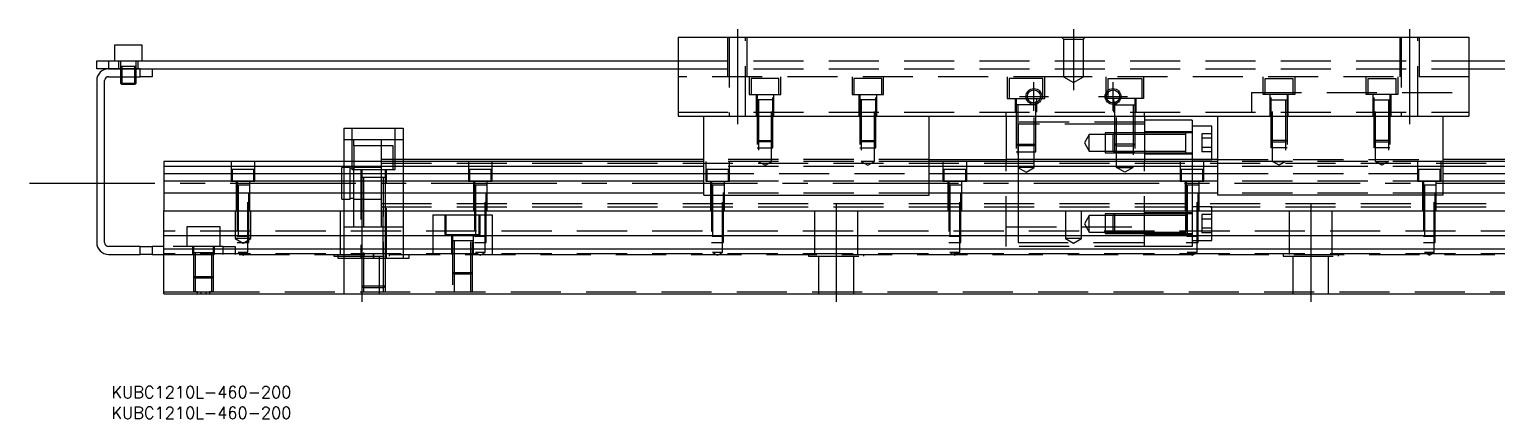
# Model space of a CAD drawing. Extents: x -28 to 673, y -273 to 112.
# Drawn here: x -17 to 354, y -272.8 to -174.2 of the extents above; entities that cross this region are included whole.
import ezdxf

# ---------------------------------------------------------------- set-up
doc = ezdxf.new("R2010")
doc.units = 0
doc.linetypes.add('CENTER', pattern=[50.8, 31.75, -6.35, 6.35, -6.35])
doc.linetypes.add('DASHED', pattern=[19.05, 12.7, -6.35])
doc.layers.get('0').update_dxf_attribs({"linetype": 'CONTINUOUS'})
doc.layers.add('CENTER', color=1, linetype='CENTER')
doc.styles.get("Standard").update_dxf_attribs({"font": 'txt.shx', "height": 3, "bigfont": 'bigfont.shx'})

# ---------------------------------------------------------------- blocks, each defined once
blk = doc.blocks.new('*U2')
at = {"color": 7, "linetype": 'CONTINUOUS'}
blk.add_text('KUBC1210L-460-200', height=3, dxfattribs=at).set_placement((3.71, -267.6))
blk = doc.blocks.new('*U3')
at = {"color": 7, "linetype": 'CONTINUOUS'}
blk.add_text('KUBC1210L-460-200', height=3, dxfattribs=at).set_placement((3.71, -272.84))

msp = doc.modelspace()

# ---------------------------------------------------------------- linework, layer by layer
at = {"color": 7, "linetype": 'CONTINUOUS'}
for p, q in [((147, -176.21), (147, -196.21)), ((147, -176.21), (347, -176.21)), ((347, -176.21), (347, -196.21)), ((11.5, -178.21), (4.5, -178.21)), ((4.5, -178.21), (4.5, -182.21)), ((11.5, -182.21), (11.5, -178.21)), ((0, -184.21), (0, -182.21)), ((0, -182.21), (3, -182.21)), ((3, -184.21), (0, -184.21)), ((3, -182.21), (3, -184.21)), ((3, -182.21), (147, -182.21)), ((3, -184.21), (11, -184.21)), ((11, -184.21), (3, -184.21)), ((11, -184.21), (147, -184.21)), ((11, -186.21), (11, -184.21)), ((14, -184.21), (14, -186.21)), ((347, -182.21), (491, -182.21)), ((347, -184.21), (483, -184.21)), ((0, -187.21), (0, -228.21)), ((2, -228.21), (2, -187.21)), ((3, -186.21), (11, -186.21)), ((6, -186.21), (6, -187.86)), ((6, -187.86), (10, -187.86)), ((6, -187.86), (6.35, -188.21)), ((6.35, -186.21), (6.35, -188.21)), ((9.65, -188.21), (6.35, -188.21)), ((9.65, -188.21), (9.65, -186.21)), ((9.65, -188.21), (10, -187.86)), ((10, -187.86), (10, -186.21)), ((14, -186.21), (11, -186.21)), ((147, -196.21), (347, -196.21)), ((153.5, -216.21), (153.5, -196.21)), ((210.5, -216.21), (210.5, -196.21)), ((230, -196.21), (230, -207.71)), ((265, -196.21), (265, -207.71)), ((283.5, -216.21), (283.5, -196.21)), ((340.5, -216.21), (340.5, -196.21)), ((62.5, -199.21), (62.5, -207.71)), ((62.5, -199.21), (77.5, -199.21)), ((77.5, -199.21), (77.5, -207.71)), ((277, -197.21), (265, -197.21)), ((277, -197.21), (277, -207.71)), ((282, -198.71), (277, -198.71)), ((282, -207.21), (282, -198.71)), ((279.5, -200.650598), (279.5, -201.8053)), ((282, -200.650598), (279.5, -200.650598)), ((282, -201.8053), (279.5, -201.8053)), ((279.5, -201.8053), (279.5, -204.1147)), ((153.5, -207.71), (17, -207.71)), ((17, -207.71), (17, -208.962272)), ((153.5, -207.21), (77.5, -207.21)), ((210.5, -207.21), (230, -207.21)), ((283.5, -207.71), (210.5, -207.71)), ((283.5, -207.21), (277, -207.21)), ((277, -207.21), (282, -207.21)), ((282, -204.1147), (279.5, -204.1147)), ((279.5, -204.1147), (279.5, -205.269402)), ((282, -205.269402), (279.5, -205.269402)), ((422, -207.21), (340.5, -207.21)), ((477, -207.71), (340.5, -207.71)), ((153.5, -208.962272), (17, -208.962272)), ((17, -208.962272), (17, -210.73668)), ((17, -210.73668), (153.5, -210.73668)), ((17, -210.73668), (17, -212.633076)), ((283.5, -208.962272), (210.5, -208.962272)), ((210.5, -210.73668), (283.5, -210.73668)), ((477, -208.962272), (340.5, -208.962272)), ((340.5, -210.73668), (477, -210.73668)), ((17, -212.633076), (17, -215.687372)), ((153.5, -212.633076), (17, -212.633076)), ((283.5, -212.633076), (210.5, -212.633076)), ((477, -212.633076), (340.5, -212.633076)), ((17, -215.687372), (17, -220.21)), ((153.5, -215.687372), (17, -215.687372)), ((153.5, -216.21), (210.5, -216.21)), ((283.5, -215.687372), (210.5, -215.687372)), ((340.5, -216.21), (283.5, -216.21)), ((477, -215.687372), (340.5, -215.687372)), ((17, -226.51), (17, -220.21)), ((17, -220.21), (477, -220.21)), ((11, -229.21), (3, -229.21)), ((11, -231.21), (11, -229.21)), ((11, -229.21), (14, -229.21)), ((14, -229.21), (14, -231.21)), ((17, -229.21), (14, -229.21)), ((477, -226.51), (17, -226.51)), ((17, -229.91), (17, -226.51)), ((17, -241.21), (17, -229.91)), ((477, -229.91), (17, -229.91)), ((3, -231.21), (11, -231.21)), ((14, -231.21), (11, -231.21)), ((14, -231.21), (17, -231.21)), ((17, -241.21), (477, -241.21))]:
    msp.add_line(p, q, dxfattribs=at)
at = {"color": 3, "linetype": 'DASHED'}
for p, q in [((159.500006, -176.21), (159.500006, -186.21)), ((159.9, -176.21), (159.9, -196.21)), ((164.1, -196.21), (164.1, -176.21)), ((164.499994, -186.21), (164.499994, -176.21)), ((244.5, -176.71), (244, -176.21)), ((244.5, -176.71), (244.5, -186.21)), ((244.5, -176.71), (249.5, -176.71)), ((249.5, -176.71), (250, -176.21)), ((249.5, -186.21), (249.5, -176.71)), ((329.500006, -176.21), (329.500006, -186.21)), ((329.9, -176.21), (329.9, -196.21)), ((334.1, -196.21), (334.1, -176.21)), ((334.499994, -186.21), (334.499994, -176.21)), ((5.5, -182.21), (5.5, -184.21)), ((10.000006, -183.61), (5.999994, -183.61)), ((6, -182.21), (6, -186.21)), ((6.35, -183.61), (6.35, -186.21)), ((9.65, -186.21), (9.65, -183.61)), ((10, -186.21), (10, -182.21)), ((10.5, -184.21), (10.5, -182.21)), ((147, -182.21), (347, -182.21)), ((147, -184.21), (347, -184.21)), ((244.5, -186.21), (147, -186.21)), ((165, -186.21), (165, -190.71)), ((172.5, -186.71), (165.5, -186.71)), ((165.5, -186.71), (165.5, -190.71)), ((172.5, -190.71), (172.5, -186.71)), ((173, -190.71), (173, -186.21)), ((191, -186.21), (191, -190.71)), ((198.5, -186.71), (191.5, -186.71)), ((191.5, -186.71), (191.5, -190.71)), ((198.5, -190.71), (198.5, -186.71)), ((199, -190.71), (199, -186.21)), ((230.25, -186.21), (230.25, -191.71)), ((239.25, -186.71), (230.75, -186.71)), ((230.75, -186.71), (230.75, -191.71)), ((239.25, -191.71), (239.25, -186.71)), ((239.75, -191.71), (239.75, -186.21)), ((249.5, -186.21), (244.5, -186.21)), ((244.5, -186.21), (247, -187.653376)), ((247, -187.653376), (249.5, -186.21)), ((347, -186.21), (249.5, -186.21)), ((255.25, -191.71), (255.25, -186.21)), ((255.75, -186.71), (264.25, -186.71)), ((255.75, -191.71), (255.75, -186.71)), ((264.25, -186.71), (264.25, -191.71)), ((264.75, -186.21), (264.75, -191.71)), ((295, -190.71), (295, -186.21)), ((295.5, -186.71), (302.5, -186.71)), ((295.5, -190.71), (295.5, -186.71)), ((302.5, -186.71), (302.5, -190.71)), ((303, -186.21), (303, -190.71)), ((321, -190.71), (321, -186.21)), ((321.5, -186.71), (328.5, -186.71)), ((321.5, -190.71), (321.5, -186.71)), ((328.5, -186.71), (328.5, -190.71)), ((329, -186.21), (329, -190.71)), ((165, -190.71), (173, -190.71)), ((166.75, -190.71), (166.75, -196.21)), ((171.000006, -192.11), (166.999994, -192.11)), ((167, -190.71), (167, -204.21)), ((167.35, -192.11), (167.35, -207.71)), ((170.65, -207.71), (170.65, -192.11)), ((171, -204.21), (171, -190.71)), ((171.25, -196.21), (171.25, -190.71)), ((191, -190.71), (199, -190.71)), ((192.75, -190.71), (192.75, -196.21)), ((197.000006, -192.11), (192.999994, -192.11)), ((193, -190.71), (193, -204.21)), ((193.35, -192.11), (193.35, -207.71)), ((196.65, -207.71), (196.65, -192.11)), ((197, -204.21), (197, -190.71)), ((197.25, -196.21), (197.25, -190.71)), ((230.25, -191.71), (239.75, -191.71)), ((232.25, -191.71), (232.25, -195.21)), ((232.500006, -191.71), (232.500006, -205.21)), ((237.499994, -205.21), (237.499994, -191.71)), ((237.75, -195.21), (237.75, -191.71)), ((264.75, -191.71), (255.25, -191.71)), ((257.25, -195.21), (257.25, -191.71)), ((257.500006, -205.21), (257.500006, -191.71)), ((262.499994, -191.71), (262.499994, -205.21)), ((262.75, -191.71), (262.75, -195.21)), ((292, -190.21), (347, -190.21)), ((292, -190.21), (292, -195.21)), ((303, -190.71), (295, -190.71)), ((296.75, -196.21), (296.75, -190.71)), ((296.999994, -192.11), (301.000006, -192.11)), ((297, -204.21), (297, -190.71)), ((297.35, -207.71), (297.35, -192.11)), ((300.65, -192.11), (300.65, -207.71)), ((301, -190.71), (301, -204.21)), ((301.25, -190.71), (301.25, -196.21)), ((329, -190.71), (321, -190.71)), ((322.75, -196.21), (322.75, -190.71)), ((322.999994, -192.11), (327.000006, -192.11)), ((323, -204.21), (323, -190.71)), ((323.35, -207.71), (323.35, -192.11)), ((326.65, -192.11), (326.65, -207.71)), ((327, -190.71), (327, -204.21)), ((327.25, -190.71), (327.25, -196.21)), ((147, -195.21), (347, -195.21)), ((230, -196.21), (230, -195.21)), ((237.500006, -193.31), (232.499994, -193.31)), ((232.9, -193.31), (232.9, -209.21)), ((237.1, -209.21), (237.1, -193.31)), ((257.499994, -193.31), (262.500006, -193.31)), ((257.9, -209.21), (257.9, -193.31)), ((262.1, -193.31), (262.1, -209.21)), ((265, -196.21), (265, -195.21)), ((64.5, -199.21), (64.5, -209.71)), ((75.5, -209.71), (75.5, -199.21)), ((265, -197.71), (230, -197.71)), ((233, -198.21), (233, -201.71)), ((237.1, -198.21), (233, -198.21)), ((237.5, -198.21), (237.1, -198.21)), ((257.5, -198.21), (237.5, -198.21)), ((257.9, -198.21), (257.5, -198.21)), ((262.1, -198.21), (257.9, -198.21)), ((262.5, -198.21), (262.1, -198.21)), ((265, -198.21), (262.5, -198.21)), ((277, -200.21), (265, -200.21)), ((65, -202.21), (62.5, -202.21)), ((65, -203.71), (65, -202.21)), ((72, -202.21), (65, -202.21)), ((75, -203.71), (65, -203.71)), ((65, -203.71), (65, -209.71)), ((72, -203.71), (72, -202.21)), ((77.5, -202.21), (72, -202.21)), ((72, -207.21), (72, -203.71)), ((75, -209.71), (75, -203.71)), ((167, -202.36), (171, -202.36)), ((167, -202.36), (167.35, -202.71)), ((170.65, -202.71), (167.35, -202.71)), ((170.65, -202.71), (171, -202.36)), ((193, -202.36), (197, -202.36)), ((193, -202.36), (193.35, -202.71)), ((196.65, -202.71), (193.35, -202.71)), ((196.65, -202.71), (197, -202.36)), ((232.5, -203.31), (235.5, -203.31)), ((232.5, -203.31), (232.9, -203.71)), ((235.5, -203.71), (232.9, -203.71)), ((233, -201.71), (233, -205.21)), ((235.5, -203.31), (237.5, -203.31)), ((237.1, -203.71), (235.5, -203.71)), ((237.1, -203.71), (237.5, -203.31)), ((251, -200.86), (249.787564, -202.96)), ((249.787564, -202.96), (251, -205.06)), ((251, -205.06), (251, -200.86)), ((255, -200.86), (251, -200.86)), ((255, -200.460006), (255, -205.459994)), ((257.39998, -200.460006), (255, -200.460006)), ((256.99998, -200.86), (255, -200.86)), ((257.4, -200.46), (257, -200.86)), ((257, -205.06), (257, -200.86)), ((257.5, -200.86), (257, -200.86)), ((257.5, -200.460006), (257.399994, -200.460006)), ((257.4, -200.46), (257.4, -205.46)), ((257.5, -200.46), (257.4, -200.46)), ((257.9, -200.46), (257.5, -200.46)), ((257.9, -200.460006), (257.5, -200.460006)), ((257.9, -200.86), (257.5, -200.86)), ((259.5, -203.31), (257.5, -203.31)), ((257.9, -203.71), (257.5, -203.31)), ((262.1, -200.46), (257.9, -200.46)), ((262.1, -200.460006), (257.9, -200.460006)), ((262.1, -200.86), (257.9, -200.86)), ((257.9, -203.71), (259.5, -203.71)), ((262.5, -203.31), (259.5, -203.31)), ((259.5, -203.71), (262.1, -203.71)), ((262.5, -200.46), (262.1, -200.46)), ((262.5, -200.460006), (262.1, -200.460006)), ((262.5, -200.86), (262.1, -200.86)), ((262.5, -203.31), (262.1, -203.71)), ((265, -200.46), (262.5, -200.46)), ((265, -200.460006), (262.5, -200.460006)), ((265, -200.86), (262.5, -200.86)), ((275.4, -200.46), (265.00002, -200.46)), ((275.4, -200.86), (265.00002, -200.86)), ((275.4, -200.46), (275.395, -200.46)), ((275.4, -202.809968), (275.4, -200.459994)), ((275.4, -200.717468), (275.4, -200.46)), ((277, -200.46), (275.4, -200.46)), ((275.405, -200.46), (275.4, -200.46)), ((275.4, -202.809954), (275.4, -200.717468)), ((275.4, -203.16002), (275.4, -202.809954)), ((275.4, -205.460006), (275.4, -202.809968)), ((275.4, -205.202552), (275.4, -203.16002)), ((301, -202.36), (297, -202.36)), ((297.35, -202.71), (297, -202.36)), ((297.35, -202.71), (300.65, -202.71)), ((301, -202.36), (300.65, -202.71)), ((327, -202.36), (323, -202.36)), ((323.35, -202.71), (323, -202.36)), ((323.35, -202.71), (326.65, -202.71)), ((327, -202.36), (326.65, -202.71)), ((34, -207.71), (34, -212.71)), ((40, -212.71), (40, -207.71)), ((62.5, -207.71), (62.5, -220.21)), ((72, -219.21), (72, -207.21)), ((77.5, -207.21), (72, -207.21)), ((77.5, -207.71), (77.5, -220.21)), ((94, -207.71), (94, -212.71)), ((100, -212.71), (100, -207.71)), ((210.5, -207.21), (153.5, -207.21)), ((210.5, -207.71), (153.5, -207.71)), ((154, -207.71), (154, -212.71)), ((160, -212.71), (160, -207.71)), ((167, -204.21), (171, -204.21)), ((170.65, -207.71), (167.35, -207.71)), ((167.35, -207.71), (169, -208.662628)), ((169, -208.662628), (170.65, -207.71)), ((193, -204.21), (197, -204.21)), ((196.65, -207.71), (193.35, -207.71)), ((193.35, -207.71), (195, -208.662628)), ((195, -208.662628), (196.65, -207.71)), ((214, -207.71), (214, -212.71)), ((220, -212.71), (220, -207.71)), ((277, -207.21), (230, -207.21)), ((265, -207.21), (230, -207.21)), ((230, -229.21), (230, -207.71)), ((232.500006, -205.21), (235.5, -205.21)), ((233, -205.21), (233, -207.71)), ((233, -207.71), (233, -220.21)), ((235.5, -205.21), (237.499994, -205.21)), ((258.5, -207.210006), (235.5, -207.210006)), ((251, -205.06), (255, -205.06)), ((255, -205.06), (256.99998, -205.06)), ((255, -205.459994), (257.39998, -205.459994)), ((257, -205.06), (257.500006, -205.06)), ((257, -205.06), (257.4, -205.46)), ((257.399994, -205.459994), (265, -205.459994)), ((257.4, -205.46), (265, -205.46)), ((257.500006, -205.06), (262.499994, -205.06)), ((259.5, -205.21), (257.500006, -205.21)), ((262.499994, -205.21), (259.5, -205.21)), ((262.499994, -205.06), (265, -205.06)), ((265, -205.71), (277, -205.71)), ((265, -229.21), (265, -207.71)), ((265.00002, -205.06), (275.4, -205.06)), ((265.00002, -205.46), (275.405, -205.46)), ((274, -207.71), (274, -212.71)), ((275.395, -205.46), (277, -205.46)), ((275.4, -205.46), (275.4, -205.202552)), ((277, -207.71), (277, -220.21)), ((280, -212.71), (280, -207.71)), ((283.5, -207.21), (340.5, -207.21)), ((340.5, -207.71), (283.5, -207.71)), ((301, -204.21), (297, -204.21)), ((297.35, -207.71), (300.65, -207.71)), ((299, -208.662628), (297.35, -207.71)), ((300.65, -207.71), (299, -208.662628)), ((327, -204.21), (323, -204.21)), ((323.35, -207.71), (326.65, -207.71)), ((325, -208.662628), (323.35, -207.71)), ((326.65, -207.71), (325, -208.662628)), ((334, -207.71), (334, -212.71)), ((340, -212.71), (340, -207.71)), ((39.75, -209.71), (34.25, -209.71)), ((34.25, -209.71), (34.25, -212.71)), ((39.75, -212.71), (39.75, -209.71)), ((62, -217.21), (62, -209.21)), ((62.5, -209.21), (62, -209.21)), ((64.1, -209.21), (62.5, -209.21)), ((64.1, -217.21), (64.1, -209.21)), ((65, -209.41), (64.1, -209.41)), ((64.5, -209.71), (75.5, -209.71)), ((72, -209.21), (65, -209.21)), ((65, -217.21), (65, -209.41)), ((66.75, -209.71), (66.75, -232.21)), ((67, -209.71), (67, -211.71)), ((72, -208.085), (422, -208.085)), ((73, -211.71), (73, -209.71)), ((73.25, -232.21), (73.25, -209.71)), ((99.75, -209.71), (94.25, -209.71)), ((94.25, -209.71), (94.25, -212.71)), ((99.75, -212.71), (99.75, -209.71)), ((210.5, -208.962272), (153.5, -208.962272)), ((153.5, -210.73668), (210.5, -210.73668)), ((159.75, -209.71), (154.25, -209.71)), ((154.25, -209.71), (154.25, -212.71)), ((159.75, -212.71), (159.75, -209.71)), ((219.75, -209.71), (214.25, -209.71)), ((214.25, -209.71), (214.25, -212.71)), ((219.75, -212.71), (219.75, -209.71)), ((237.1, -209.21), (232.9, -209.21)), ((232.9, -209.21), (235, -210.422436)), ((235, -210.422436), (237.1, -209.21)), ((257.9, -209.21), (262.1, -209.21)), ((260, -210.422436), (257.9, -209.21)), ((262.1, -209.21), (260, -210.422436)), ((279.75, -209.71), (274.25, -209.71)), ((274.25, -209.71), (274.25, -212.71)), ((279.75, -212.71), (279.75, -209.71)), ((340.5, -208.962272), (283.5, -208.962272)), ((283.5, -210.73668), (340.5, -210.73668)), ((339.75, -209.71), (334.25, -209.71)), ((334.25, -209.71), (334.25, -212.71)), ((339.75, -212.71), (339.75, -209.71)), ((34, -212.71), (40, -212.71)), ((35.25, -212.71), (35.25, -220.21)), ((35.5, -212.71), (35.5, -228.21)), ((38.5, -213.71), (35.5, -213.71)), ((35.75, -213.71), (35.75, -230.71)), ((38.25, -230.71), (38.25, -213.71)), ((38.5, -228.21), (38.5, -212.71)), ((38.5, -213.71), (38.5, -213.705)), ((38.5, -213.715), (38.5, -213.71)), ((38.75, -220.21), (38.75, -212.71)), ((73.000006, -211.71), (66.999994, -211.71)), ((67, -211.71), (67, -220.21)), ((67.5, -211.71), (67.5, -240.71)), ((72.5, -240.71), (72.5, -211.71)), ((73, -220.21), (73, -211.71)), ((94, -212.71), (100, -212.71)), ((95.25, -212.71), (95.25, -220.21)), ((95.5, -212.71), (95.5, -228.21)), ((98.5, -213.71), (95.5, -213.71)), ((95.75, -213.71), (95.75, -230.71)), ((98.25, -230.71), (98.25, -213.71)), ((98.5, -228.21), (98.5, -212.71)), ((98.5, -213.71), (98.5, -213.705)), ((98.5, -213.715), (98.5, -213.71)), ((98.75, -220.21), (98.75, -212.71)), ((210.5, -212.633076), (153.5, -212.633076)), ((154, -212.71), (160, -212.71)), ((155.25, -212.71), (155.25, -220.21)), ((155.5, -212.71), (155.5, -228.21)), ((158.5, -213.71), (155.5, -213.71)), ((155.75, -213.71), (155.75, -230.71)), ((158.25, -230.71), (158.25, -213.71)), ((158.5, -228.21), (158.5, -212.71)), ((158.5, -213.71), (158.5, -213.705)), ((158.5, -213.715), (158.5, -213.71)), ((158.75, -220.21), (158.75, -212.71)), ((214, -212.71), (220, -212.71)), ((215.25, -212.71), (215.25, -220.21)), ((215.5, -212.71), (215.5, -228.21)), ((218.5, -213.71), (215.5, -213.71)), ((215.75, -213.71), (215.75, -230.71)), ((218.25, -230.71), (218.25, -213.71)), ((218.5, -228.21), (218.5, -212.71)), ((218.5, -213.71), (218.5, -213.705)), ((218.5, -213.715), (218.5, -213.71)), ((218.75, -220.21), (218.75, -212.71)), ((274, -212.71), (280, -212.71)), ((275.25, -212.71), (275.25, -220.21)), ((275.5, -212.71), (275.5, -228.21)), ((278.5, -213.71), (275.5, -213.71)), ((275.75, -213.71), (275.75, -230.71)), ((278.25, -230.71), (278.25, -213.71)), ((278.5, -228.21), (278.5, -212.71)), ((278.5, -213.71), (278.5, -213.705)), ((278.5, -213.715), (278.5, -213.71)), ((278.75, -220.21), (278.75, -212.71)), ((340.5, -212.633076), (283.5, -212.633076)), ((334, -212.71), (340, -212.71)), ((335.25, -212.71), (335.25, -220.21)), ((335.5, -212.71), (335.5, -228.21)), ((338.5, -213.71), (335.5, -213.71)), ((335.75, -213.71), (335.75, -230.71)), ((338.25, -230.71), (338.25, -213.71)), ((338.5, -228.21), (338.5, -212.71)), ((338.5, -213.71), (338.5, -213.705)), ((338.5, -213.715), (338.5, -213.71)), ((338.75, -220.21), (338.75, -212.71)), ((62, -217.21), (62.5, -217.21)), ((62.5, -217.21), (64.1, -217.21)), ((64.1, -217.01), (65, -217.01)), ((65, -220.21), (65, -217.21)), ((65, -217.21), (67, -217.21)), ((67, -217.21), (67.5, -217.21)), ((67.5, -217.21), (72, -217.21)), ((72, -218.335), (422, -218.335)), ((210.5, -215.687372), (153.5, -215.687372)), ((340.5, -215.687372), (283.5, -215.687372)), ((35, -220.21), (35, -227.21)), ((39, -227.21), (39, -220.21)), ((61.638098, -231.21), (61.638098, -220.21)), ((62.5, -220.21), (62.5, -226.51)), ((65, -224.21), (65, -220.21)), ((67, -220.21), (67, -226.51)), ((72, -224.21), (72, -219.21)), ((72, -219.21), (422, -219.21)), ((72.361902, -220.21), (72.361902, -231.21)), ((73, -226.51), (73, -220.21)), ((77.5, -220.21), (77.5, -226.51)), ((85, -221.21), (85, -231.21)), ((85, -221.21), (95.5, -221.21)), ((88, -221.21), (88, -226.21)), ((88.25, -221.21), (88.25, -226.21)), ((95.5, -221.21), (95.75, -221.21)), ((95.75, -221.21), (98.25, -221.21)), ((96.75, -226.21), (96.75, -221.21)), ((97, -226.21), (97, -221.21)), ((98.25, -221.21), (98.5, -221.21)), ((98.5, -221.21), (100, -221.21)), ((100, -221.21), (100, -231.21)), ((181.638098, -231.21), (181.638098, -220.21)), ((192.361902, -220.21), (192.361902, -231.21)), ((233, -220.21), (233, -226.51)), ((245, -220.21), (245, -227.21)), ((249, -227.21), (249, -220.21)), ((251, -221.36), (249.787564, -223.46)), ((251, -225.56), (251, -221.36)), ((255, -221.36), (251, -221.36)), ((255, -220.960006), (255, -225.959994)), ((257.39998, -220.960006), (255, -220.960006)), ((256.99998, -221.36), (255, -221.36)), ((257.4, -220.96), (257, -221.36)), ((257, -225.56), (257, -221.36)), ((265, -221.36), (257, -221.36)), ((265, -220.960006), (257.399994, -220.960006)), ((257.4, -220.96), (257.4, -225.96)), ((265, -220.96), (257.4, -220.96)), ((277, -220.71), (265, -220.71)), ((275.405, -220.96), (265.00002, -220.96)), ((275.4, -221.36), (265.00002, -221.36)), ((277, -220.96), (275.395, -220.96)), ((275.4, -223.46), (275.4, -220.959994)), ((275.4, -225.960006), (275.4, -220.959994)), ((275.4, -225.960006), (275.4, -220.959994)), ((278.25, -219.21), (277, -219.21)), ((277, -220.21), (277, -224.71)), ((278.5, -219.21), (278.25, -219.21)), ((282, -219.21), (278.5, -219.21)), ((279.5, -221.150598), (279.5, -222.3053)), ((282, -221.150598), (279.5, -221.150598)), ((279.5, -222.3053), (279.5, -224.6147)), ((282, -222.3053), (279.5, -222.3053)), ((282, -220.21), (282, -219.21)), ((282, -226.51), (282, -220.21)), ((301.638098, -231.21), (301.638098, -220.21)), ((312.361902, -220.21), (312.361902, -231.21)), ((477, -225.36), (17, -225.36)), ((31.25, -224.21), (22.75, -224.21)), ((22.75, -224.21), (22.75, -226.51)), ((31.25, -226.51), (31.25, -224.21)), ((62.5, -224.21), (65, -224.21)), ((65, -224.21), (67, -224.21)), ((67, -224.21), (67.5, -224.21)), ((67.5, -224.21), (72, -224.21)), ((72, -224.21), (77.5, -224.21)), ((88, -226.21), (97, -226.21)), ((89.75, -226.21), (89.75, -231.21)), ((90, -226.21), (90, -240.71)), ((95, -240.71), (95, -226.21)), ((95.25, -231.21), (95.25, -226.21)), ((230, -224.21), (265, -224.21)), ((249.787564, -223.46), (251, -225.56)), ((251, -225.56), (255, -225.56)), ((255, -225.56), (256.99998, -225.56)), ((255, -225.959994), (257.39998, -225.959994)), ((257, -225.56), (265, -225.56)), ((257, -225.56), (257.4, -225.96)), ((257.399994, -225.959994), (265, -225.959994)), ((257.4, -225.96), (265, -225.96)), ((265, -226.21), (277, -226.21)), ((265.00002, -225.56), (275.4, -225.56)), ((265.00002, -225.96), (275.4, -225.96)), ((275.395, -225.96), (275.4, -225.96)), ((275.4, -225.96), (275.405, -225.96)), ((275.4, -225.96), (275.500006, -225.96)), ((275.500006, -225.96), (277, -225.96)), ((277, -224.71), (277, -226.51)), ((282, -224.6147), (279.5, -224.6147)), ((279.5, -224.6147), (279.5, -225.769402)), ((282, -225.769402), (279.5, -225.769402)), ((32, -229.21), (17, -229.21)), ((22.75, -226.51), (22.75, -229.21)), ((24.25, -229.21), (24.25, -231.21)), ((24.5, -229.21), (24.5, -240.71)), ((29.5, -240.71), (29.5, -229.21)), ((29.75, -231.21), (29.75, -229.21)), ((31.25, -229.21), (31.25, -226.51)), ((32, -231.21), (32, -229.21)), ((32, -229.21), (35, -229.21)), ((39, -227.21), (35, -227.21)), ((35, -227.21), (37, -228.3647)), ((35, -229.21), (35, -231.21)), ((35.5, -226.46), (38.5, -226.46)), ((35.5, -226.46), (35.55, -226.51)), ((35.5, -228.21), (38.5, -228.21)), ((35.500006, -226.460006), (35.500006, -226.51)), ((35.55, -226.51), (35.75, -226.71)), ((38.25, -226.71), (35.75, -226.71)), ((37, -228.3647), (39, -227.21)), ((38.25, -226.71), (38.45, -226.51)), ((38.45, -226.51), (38.5, -226.46)), ((38.499994, -226.51), (38.499994, -226.460006)), ((62.5, -226.51), (62.5, -229.91)), ((62.5, -229.91), (62.5, -231.21)), ((67, -226.51), (67, -229.91)), ((67, -229.91), (67, -231.21)), ((73, -229.91), (73, -226.51)), ((73, -231.21), (73, -229.91)), ((77.5, -226.51), (77.5, -229.91)), ((77.5, -229.91), (77.5, -232.21)), ((95.000006, -227.81), (89.999994, -227.81)), ((90.4, -227.81), (90.4, -240.71)), ((94.6, -240.71), (94.6, -227.81)), ((95.5, -226.46), (98.5, -226.46)), ((95.5, -226.46), (95.55, -226.51)), ((95.5, -228.21), (98.5, -228.21)), ((95.500006, -226.460006), (95.500006, -226.51)), ((95.55, -226.51), (95.75, -226.71)), ((98.25, -226.71), (95.75, -226.71)), ((98.25, -226.71), (98.45, -226.51)), ((98.45, -226.51), (98.5, -226.46)), ((98.499994, -226.51), (98.499994, -226.460006)), ((155.5, -226.46), (158.5, -226.46)), ((155.5, -226.46), (155.55, -226.51)), ((155.5, -228.21), (158.5, -228.21)), ((155.500006, -226.460006), (155.500006, -226.51)), ((155.55, -226.51), (155.75, -226.71)), ((158.25, -226.71), (155.75, -226.71)), ((158.25, -226.71), (158.45, -226.51)), ((158.45, -226.51), (158.5, -226.46)), ((158.499994, -226.51), (158.499994, -226.460006)), ((215.5, -226.46), (218.5, -226.46)), ((215.5, -226.46), (215.55, -226.51)), ((215.5, -228.21), (218.5, -228.21)), ((215.500006, -226.460006), (215.500006, -226.51)), ((215.55, -226.51), (215.75, -226.71)), ((218.25, -226.71), (215.75, -226.71)), ((218.25, -226.71), (218.45, -226.51)), ((218.45, -226.51), (218.5, -226.46)), ((218.499994, -226.51), (218.499994, -226.460006)), ((265, -226.485918), (230, -226.485918)), ((265, -229.21), (230, -229.21)), ((233, -226.51), (233, -228.21)), ((233, -228.21), (265, -228.21)), ((249, -227.21), (245, -227.21)), ((245, -227.21), (247, -228.3647)), ((247, -228.3647), (249, -227.21)), ((277, -229.21), (265, -229.21)), ((275.5, -226.46), (278.5, -226.46)), ((275.5, -226.46), (275.55, -226.51)), ((275.5, -228.21), (278.5, -228.21)), ((275.500006, -226.460006), (275.500006, -226.51)), ((275.55, -226.51), (275.75, -226.71)), ((278.25, -226.71), (275.75, -226.71)), ((277, -226.51), (277, -228.21)), ((277, -227.71), (278.499994, -227.71)), ((277, -228.21), (277, -229.21)), ((278.25, -226.71), (278.45, -226.51)), ((278.45, -226.51), (278.5, -226.46)), ((278.499994, -226.51), (278.499994, -226.460006)), ((278.499994, -227.71), (282, -227.71)), ((282, -227.71), (282, -226.51)), ((335.5, -226.46), (338.5, -226.46)), ((335.5, -226.46), (335.55, -226.51)), ((335.5, -228.21), (338.5, -228.21)), ((335.500006, -226.460006), (335.500006, -226.51)), ((335.55, -226.51), (335.75, -226.71)), ((338.25, -226.71), (335.75, -226.71)), ((338.25, -226.71), (338.45, -226.51)), ((338.45, -226.51), (338.5, -226.46)), ((338.499994, -226.51), (338.499994, -226.460006)), ((477, -231.06), (17, -231.06)), ((17, -231.21), (477, -231.21)), ((29.500006, -230.81), (24.499994, -230.81)), ((24.9, -230.81), (24.9, -240.71)), ((24.9, -231.21), (29.1, -231.21)), ((29.1, -240.71), (29.1, -230.81)), ((38.25, -230.71), (35.75, -230.71)), ((35.75, -230.71), (37, -231.431688)), ((37, -231.431688), (38.25, -230.71)), ((60, -231.21), (60, -231.71)), ((60, -231.71), (74, -231.71)), ((61, -231.21), (61, -232.21)), ((61, -232.21), (70, -232.21)), ((62.5, -231.21), (62.5, -231.71)), ((62.5, -231.71), (62.5, -241.21)), ((67, -231.21), (67, -232.21)), ((67, -232.21), (67, -239.21)), ((67.000006, -232.21), (67.000006, -239.210006)), ((70, -231.21), (70, -232.21)), ((70, -232.21), (70, -231.21)), ((70, -232.21), (79, -232.21)), ((71.5, -241.21), (71.5, -231.71)), ((72.999994, -239.210006), (72.999994, -232.21)), ((73, -232.21), (73, -231.21)), ((73, -239.21), (73, -232.21)), ((74, -231.71), (74, -231.21)), ((79, -232.21), (79, -231.21)), ((98.25, -230.71), (95.75, -230.71)), ((95.75, -230.71), (97, -231.431688)), ((97, -231.431688), (98.25, -230.71)), ((158.25, -230.71), (155.75, -230.71)), ((155.75, -230.71), (157, -231.431688)), ((157, -231.431688), (158.25, -230.71)), ((180, -231.21), (180, -231.71)), ((180, -231.71), (194, -231.71)), ((182.5, -231.71), (182.5, -241.21)), ((191.5, -241.21), (191.5, -231.71)), ((194, -231.71), (194, -231.21)), ((218.25, -230.71), (215.75, -230.71)), ((215.75, -230.71), (217, -231.431688)), ((217, -231.431688), (218.25, -230.71)), ((278.25, -230.71), (275.75, -230.71)), ((275.75, -230.71), (277, -231.431688)), ((277, -231.431688), (278.25, -230.71)), ((300, -231.21), (300, -231.71)), ((300, -231.71), (314, -231.71)), ((302.5, -231.71), (302.5, -241.21)), ((311.5, -241.21), (311.5, -231.71)), ((314, -231.71), (314, -231.21)), ((338.25, -230.71), (335.75, -230.71)), ((335.75, -230.71), (337, -231.431688)), ((337, -231.431688), (338.25, -230.71)), ((24.5, -236.81), (29.5, -236.81)), ((24.5, -236.81), (24.9, -237.21)), ((29.1, -237.21), (24.9, -237.21)), ((29.1, -237.21), (29.5, -236.81)), ((90, -235.81), (95, -235.81)), ((90, -235.81), (90.4, -236.21)), ((94.6, -236.21), (90.4, -236.21)), ((94.6, -236.21), (95, -235.81)), ((17, -240.71), (25.500008, -240.71)), ((25.500008, -240.71), (24.500006, -240.71)), ((25.500008, -241.21), (25.500008, -240.71)), ((25.500008, -240.71), (26.359688, -240.71)), ((26.359688, -240.71), (27.640312, -240.71)), ((26.359688, -240.71), (26.359688, -241.21)), ((27.640312, -241.21), (27.640312, -240.71)), ((27.640312, -240.71), (28.499992, -240.71)), ((29.499994, -240.71), (28.499992, -240.71)), ((28.499992, -240.71), (28.499992, -241.21)), ((28.499992, -240.71), (477, -240.71)), ((67, -239.21), (73, -239.21)), ((67, -239.21), (67.5, -239.71)), ((67.000006, -239.210006), (67.000006, -240.71)), ((72.5, -239.71), (67.5, -239.71)), ((72.5, -239.71), (73, -239.21)), ((72.999994, -240.71), (72.999994, -239.210006))]:
    msp.add_line(p, q, dxfattribs=at)
at = {"color": 3, "linetype": 'CONTINUOUS'}
for centre in [(237, -191.21), (257, -191.21)]:
    msp.add_circle(centre, 2, dxfattribs=at)
at = {"color": 7, "linetype": 'CONTINUOUS'}
for centre in [(237, -191.21), (257, -191.21)]:
    msp.add_circle(centre, 1.65, dxfattribs=at)
for centre, radius, start, end in [((3, -187.21), 3, 90, 180), ((3, -187.21), 1, 90, 180), ((3, -228.21), 3, 180, 270), ((3, -228.21), 1, 180, 270)]:
    msp.add_arc(centre, radius, start, end, dxfattribs=at)
at = {"layer": 'CENTER', "color": 1, "linetype": 'CENTER'}
for p, q in [((162, -174.21), (162, -198.21)), ((247, -174.21), (247, -189.653376)), ((332, -174.21), (332, -198.21)), ((237, -194.86), (237, -187.56)), ((257, -194.86), (257, -187.56)), ((233.35, -191.21), (240.65, -191.21)), ((253.35, -191.21), (260.65, -191.21)), ((-17.038029, -213.21), (531.347774, -213.21)), ((67, -218.21), (67, -243.21)), ((187, -218.21), (187, -243.21)), ((307, -218.21), (307, -243.21))]:
    msp.add_line(p, q, dxfattribs=at)

# ---------------------------------------------------------------- block references
at = {"color": 7, "linetype": 'CONTINUOUS'}
for name in ['*U2', '*U3']:
    msp.add_blockref(name, (0, 0), dxfattribs=at)

doc.saveas('drawing.dxf')
